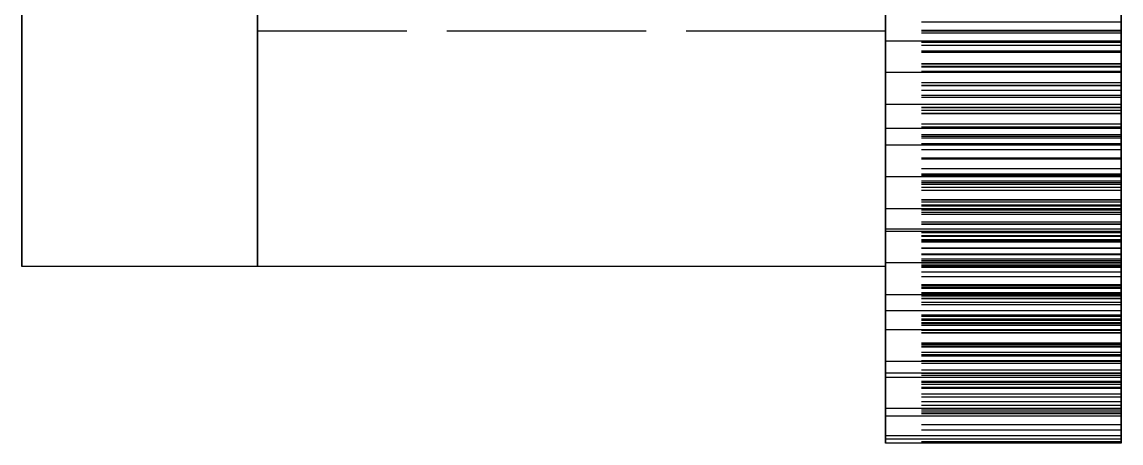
# Model space of a CAD drawing. Header units: millimetres. Extents: x -13 to 234, y -140 to 87.
# Drawn here: x 95.25 to 102.25, y -73.15 to -70.47 of the extents above; entities that cross this region are included whole.
import ezdxf

# ---------------------------------------------------------------- set-up
doc = ezdxf.new("R2010")
doc.units = ezdxf.units.MM
doc.linetypes.add('DASHED', pattern=[1.524, 1.27, -0.254])
doc.layers.add('HIDDEN', color=8, linetype='DASHED')
doc.layers.add('VISIBLE', color=7, linetype='CONTINUOUS')

msp = doc.modelspace()

# ---------------------------------------------------------------- linework, layer by layer
at = {"layer": 'HIDDEN'}
for points in [[(95.25, -58.66786), (95.25, -59.275), (95.25, -59.88214), (95.25, -60.48929), (95.25, -61.09643), (95.25, -61.70357), (95.25, -62.31071), (95.25, -62.91786), (95.25, -63.525), (95.25, -64.13214), (95.25, -64.73929), (95.25, -65.34643), (95.25, -65.95357), (95.25, -66.56071), (95.25, -67.16786), (95.25, -67.775), (95.25, -68.38214), (95.25, -68.98929), (95.25, -69.59643), (95.25, -70.20357), (95.25, -70.81071), (95.25, -71.41786), (95.25, -72.025)], [(96.75, -58.66786), (96.75, -59.275), (96.75, -59.88214), (96.75, -60.48929), (96.75, -61.09643), (96.75, -61.70357), (96.75, -62.31071), (96.75, -62.91786), (96.75, -63.525), (96.75, -64.13214), (96.75, -64.73929), (96.75, -65.34643), (96.75, -65.95357), (96.75, -66.56071), (96.75, -67.16786), (96.75, -67.775), (96.75, -68.38214), (96.75, -68.98929), (96.75, -69.59643), (96.75, -70.20357), (96.75, -70.81071), (96.75, -71.41786), (96.75, -72.025)], [(96.75, -58.66786), (96.75, -59.275), (96.75, -59.88214), (96.75, -60.48929), (96.75, -61.09643), (96.75, -61.70357), (96.75, -62.31071), (96.75, -62.91786), (96.75, -63.525), (96.75, -64.13214), (96.75, -64.73929), (96.75, -65.34643), (96.75, -65.95357), (96.75, -66.56071), (96.75, -67.16786), (96.75, -67.775), (96.75, -68.38214), (96.75, -68.98929), (96.75, -69.59643), (96.75, -70.20357), (96.75, -70.81071), (96.75, -71.41786), (96.75, -72.025)], [(100.75, -58.66786), (100.75, -59.275), (100.75, -59.88214), (100.75, -60.48929), (100.75, -61.09643), (100.75, -61.70357), (100.75, -62.31071), (100.75, -62.91786), (100.75, -63.525), (100.75, -64.13214), (100.75, -64.73929), (100.75, -65.34643), (100.75, -65.95357), (100.75, -66.56071), (100.75, -67.16786), (100.75, -67.775), (100.75, -68.38214), (100.75, -68.98929), (100.75, -69.59643), (100.75, -70.20357), (100.75, -70.81071), (100.75, -71.41786), (100.75, -72.025)], [(100.75, -58.775), (100.75, -59.33452), (100.75, -59.89405), (100.75, -60.45357), (100.75, -61.0131), (100.75, -61.57262), (100.75, -62.13214), (100.75, -62.69167), (100.75, -63.25119), (100.75, -63.81071), (100.75, -64.37024), (100.75, -64.92976), (100.75, -65.48929), (100.75, -66.04881), (100.75, -66.60833), (100.75, -67.16786), (100.75, -67.72738), (100.75, -68.2869), (100.75, -68.84643), (100.75, -69.40595), (100.75, -69.96548), (100.75, -70.525)], [(102.25, -58.775), (102.25, -59.33452), (102.25, -59.89405), (102.25, -60.45357), (102.25, -61.0131), (102.25, -61.57262), (102.25, -62.13214), (102.25, -62.69167), (102.25, -63.25119), (102.25, -63.81071), (102.25, -64.37024), (102.25, -64.92976), (102.25, -65.48929), (102.25, -66.04881), (102.25, -66.60833), (102.25, -67.16786), (102.25, -67.72738), (102.25, -68.2869), (102.25, -68.84643), (102.25, -69.40595), (102.25, -69.96548), (102.25, -70.525)], [(100.75, -70.525), (100.75, -70.24524), (100.75, -69.96548), (100.75, -69.68571), (100.75, -69.40595), (100.75, -69.12619), (100.75, -68.84643), (100.75, -68.56667), (100.75, -68.2869), (100.75, -68.00714), (100.75, -67.72738), (100.75, -67.44762), (100.75, -67.16786), (100.75, -66.8881), (100.75, -66.60833), (100.75, -66.32857), (100.75, -66.04881), (100.75, -65.76905), (100.75, -65.48929), (100.75, -65.20952)], [(102.25, -70.525), (102.25, -70.24524), (102.25, -69.96548), (102.25, -69.68571), (102.25, -69.40595), (102.25, -69.12619), (102.25, -68.84643), (102.25, -68.56667), (102.25, -68.2869), (102.25, -68.00714), (102.25, -67.72738), (102.25, -67.44762), (102.25, -67.16786), (102.25, -66.8881), (102.25, -66.60833), (102.25, -66.32857), (102.25, -66.04881), (102.25, -65.76905), (102.25, -65.48929), (102.25, -65.20952)], [(96.75, -70.3357), (96.75, -70.5242)], [(96.75, -70.5242), (96.75, -70.3357)], [(100.75, -70.46762), (100.75, -70.2939)], [(100.75, -70.3357), (100.75, -70.5242)], [(100.75, -70.5242), (100.75, -70.3357)], [(100.75, -70.34413), (100.75, -70.53811)], [(102.25, -70.46762), (102.25, -70.2939)], [(102.25, -70.34413), (102.25, -70.53811)], [(100.75, -70.52143), (100.75, -70.38691)], [(100.75, -70.41316), (100.75, -70.61563)], [(102.25, -70.52143), (102.25, -70.38691)], [(102.25, -70.41316), (102.25, -70.61563)], [(100.75, -70.44331), (100.75, -70.5895)], [(100.75, -72.025), (100.75, -71.89476), (100.75, -71.76453), (100.75, -71.63429), (100.75, -71.50405), (100.75, -71.37382), (100.75, -71.24358), (100.75, -71.11334), (100.75, -70.98311), (100.75, -70.85287), (100.75, -70.72263), (100.75, -70.59239), (100.75, -70.46216)], [(100.75, -70.6598), (100.75, -70.46762)], [(102.25, -70.46762), (100.75, -70.46762)], [(102.25, -70.44331), (102.25, -70.5895)], [(102.25, -70.6598), (102.25, -70.46762)], [(100.75, -70.5242), (96.75, -70.5242)], [(100.75, -70.5242), (96.75, -70.5242)], [(100.75, -70.65295), (100.75, -70.52143)], [(102.25, -70.52143), (100.75, -70.52143)], [(102.25, -70.525), (100.75, -70.525)], [(100.75, -70.53811), (100.75, -70.7348)], [(102.25, -70.53811), (100.75, -70.53811)], [(102.25, -70.65295), (102.25, -70.52143)], [(102.25, -70.53811), (102.25, -70.7348)], [(100.75, -70.5895), (100.75, -70.73267)], [(102.25, -70.5895), (100.75, -70.5895)], [(100.75, -70.59625), (100.75, -70.75426)], [(100.75, -70.75047), (100.75, -70.59625)], [(102.25, -70.59625), (100.75, -70.59625)], [(100.75, -70.61563), (100.75, -70.78155)], [(102.25, -70.61563), (100.75, -70.61563)], [(102.25, -70.5895), (102.25, -70.73267)], [(102.25, -70.59625), (102.25, -70.75426)], [(102.25, -70.75047), (102.25, -70.59625)], [(102.25, -70.61563), (102.25, -70.78155)], [(100.75, -70.78155), (100.75, -70.65295)], [(102.25, -70.65295), (100.75, -70.65295)], [(100.75, -70.85476), (100.75, -70.6598)], [(102.25, -70.6598), (100.75, -70.6598)], [(102.25, -70.78155), (102.25, -70.65295)], [(102.25, -70.85476), (102.25, -70.6598)], [(100.75, -70.73267), (100.75, -70.87295)], [(102.25, -70.73267), (100.75, -70.73267)], [(100.75, -70.7348), (100.75, -70.93397)], [(102.25, -70.7348), (100.75, -70.7348)], [(100.75, -70.90174), (100.75, -70.75047)], [(102.25, -70.75047), (100.75, -70.75047)], [(100.75, -70.75426), (100.75, -70.94739)], [(102.25, -70.75426), (100.75, -70.75426)], [(102.25, -70.73267), (102.25, -70.87295)], [(102.25, -70.7348), (102.25, -70.93397)], [(102.25, -70.90174), (102.25, -70.75047)], [(102.25, -70.75426), (102.25, -70.94739)], [(102.25, -70.78155), (100.75, -70.78155)], [(100.75, -71.05218), (100.75, -70.85476)], [(102.25, -70.85476), (100.75, -70.85476)], [(100.75, -70.87062), (100.75, -71.02941)], [(100.75, -71.01268), (100.75, -70.87062)], [(102.25, -70.87062), (100.75, -70.87062)], [(100.75, -70.87295), (100.75, -71.01046)], [(102.25, -70.87295), (100.75, -70.87295)], [(100.75, -71.05023), (100.75, -70.90174)], [(102.25, -70.90174), (100.75, -70.90174)], [(102.25, -71.05218), (102.25, -70.85476)], [(102.25, -70.87062), (102.25, -71.02941)], [(102.25, -71.01268), (102.25, -70.87062)], [(102.25, -70.87295), (102.25, -71.01046)], [(102.25, -71.05023), (102.25, -70.90174)], [(100.75, -70.93397), (100.75, -71.13541)], [(102.25, -70.93397), (100.75, -70.93397)], [(100.75, -70.94739), (100.75, -71.14302)], [(102.25, -70.94739), (100.75, -70.94739)], [(102.25, -70.93397), (102.25, -71.13541)], [(102.25, -70.94739), (102.25, -71.14302)], [(100.75, -71.01046), (100.75, -71.14523)], [(102.25, -71.01046), (100.75, -71.01046)], [(100.75, -71.20645), (100.75, -71.01268)], [(102.25, -71.01268), (100.75, -71.01268)], [(100.75, -71.02941), (100.75, -71.18551)], [(102.25, -71.02941), (100.75, -71.02941)], [(102.25, -71.01046), (102.25, -71.14523)], [(102.25, -71.20645), (102.25, -71.01268)], [(102.25, -71.02941), (102.25, -71.18551)], [(100.75, -71.19606), (100.75, -71.05023)], [(102.25, -71.05023), (100.75, -71.05023)], [(100.75, -71.14523), (100.75, -71.05218)], [(102.25, -71.05218), (100.75, -71.05218)], [(100.75, -71.11657), (100.75, -71.24245)], [(100.75, -71.27968), (100.75, -71.11657)], [(102.25, -71.11657), (100.75, -71.11657)], [(102.25, -71.19606), (102.25, -71.05023)], [(102.25, -71.14523), (102.25, -71.05218)], [(102.25, -71.11657), (102.25, -71.24245)], [(102.25, -71.27968), (102.25, -71.11657)], [(100.75, -71.13541), (100.75, -71.33896)], [(102.25, -71.13541), (100.75, -71.13541)], [(100.75, -71.14302), (100.75, -71.34085)], [(102.25, -71.14302), (100.75, -71.14302)], [(100.75, -71.18551), (100.75, -71.33909)], [(102.25, -71.18551), (100.75, -71.18551)], [(102.25, -71.13541), (102.25, -71.33896)], [(102.25, -71.14302), (102.25, -71.34085)], [(102.25, -71.18551), (102.25, -71.33909)], [(100.75, -71.33932), (100.75, -71.19606)], [(102.25, -71.19606), (100.75, -71.19606)], [(100.75, -71.40243), (100.75, -71.20645)], [(102.25, -71.20645), (100.75, -71.20645)], [(100.75, -71.24245), (100.75, -71.43655)], [(102.25, -71.24245), (100.75, -71.24245)], [(102.25, -71.33932), (102.25, -71.19606)], [(102.25, -71.40243), (102.25, -71.20645)], [(102.25, -71.24245), (102.25, -71.43655)], [(100.75, -71.44038), (100.75, -71.27968)], [(102.25, -71.27968), (100.75, -71.27968)], [(102.25, -71.44038), (102.25, -71.27968)], [(100.75, -71.33372), (100.75, -71.50089)], [(100.75, -71.44322), (100.75, -71.33372)], [(102.25, -71.33372), (100.75, -71.33372)], [(100.75, -71.33896), (100.75, -71.48006)], [(102.25, -71.33896), (100.75, -71.33896)], [(100.75, -71.33909), (100.75, -71.49024)], [(102.25, -71.33909), (100.75, -71.33909)], [(100.75, -71.48006), (100.75, -71.33932)], [(102.25, -71.33932), (100.75, -71.33932)], [(100.75, -71.34085), (100.75, -71.5407)], [(102.25, -71.34085), (100.75, -71.34085)], [(102.25, -71.33372), (102.25, -71.50089)], [(102.25, -71.44322), (102.25, -71.33372)], [(102.25, -71.33896), (102.25, -71.48006)], [(102.25, -71.33909), (102.25, -71.49024)], [(102.25, -71.48006), (102.25, -71.33932)], [(102.25, -71.34085), (102.25, -71.5407)], [(100.75, -71.60037), (100.75, -71.40243)], [(102.25, -71.40243), (100.75, -71.40243)], [(100.75, -71.43655), (100.75, -71.63259)], [(102.25, -71.43655), (100.75, -71.43655)], [(100.75, -71.5988), (100.75, -71.44038)], [(102.25, -71.44038), (100.75, -71.44038)], [(100.75, -71.63735), (100.75, -71.44322)], [(102.25, -71.44322), (100.75, -71.44322)], [(102.25, -71.60037), (102.25, -71.40243)], [(102.25, -71.43655), (102.25, -71.63259)], [(102.25, -71.5988), (102.25, -71.44038)], [(102.25, -71.63735), (102.25, -71.44322)], [(102.25, -71.48006), (100.75, -71.48006)], [(100.75, -71.49024), (100.75, -71.63904)], [(102.25, -71.49024), (100.75, -71.49024)], [(100.75, -71.50089), (100.75, -71.66592)], [(102.25, -71.50089), (100.75, -71.50089)], [(100.75, -71.52173), (100.75, -71.61468)], [(100.75, -71.69269), (100.75, -71.52173)], [(102.25, -71.52173), (100.75, -71.52173)], [(102.25, -71.49024), (102.25, -71.63904)], [(102.25, -71.50089), (102.25, -71.66592)], [(102.25, -71.52173), (102.25, -71.61468)], [(102.25, -71.69269), (102.25, -71.52173)], [(100.75, -71.5407), (100.75, -71.74237)], [(102.25, -71.5407), (100.75, -71.5407)], [(100.75, -71.75503), (100.75, -71.5988)], [(102.25, -71.5988), (100.75, -71.5988)], [(100.75, -71.78552), (100.75, -71.60037)], [(102.25, -71.60037), (100.75, -71.60037)], [(102.25, -71.5407), (102.25, -71.74237)], [(102.25, -71.75503), (102.25, -71.5988)], [(102.25, -71.78552), (102.25, -71.60037)], [(100.75, -71.61468), (100.75, -71.80852)], [(102.25, -71.61468), (100.75, -71.61468)], [(100.75, -71.63259), (100.75, -71.83032)], [(102.25, -71.63259), (100.75, -71.63259)], [(100.75, -71.83312), (100.75, -71.63735)], [(102.25, -71.63735), (100.75, -71.63735)], [(100.75, -71.63904), (100.75, -71.78552)], [(102.25, -71.63904), (100.75, -71.63904)], [(100.75, -71.66592), (100.75, -71.82894)], [(102.25, -71.66592), (100.75, -71.66592)], [(102.25, -71.61468), (102.25, -71.80852)], [(102.25, -71.63259), (102.25, -71.83032)], [(102.25, -71.83312), (102.25, -71.63735)], [(102.25, -71.63904), (102.25, -71.78552)], [(102.25, -71.66592), (102.25, -71.82894)], [(100.75, -71.68028), (100.75, -71.85477)], [(100.75, -71.75654), (100.75, -71.68028)], [(102.25, -71.68028), (100.75, -71.68028)], [(100.75, -71.8618), (100.75, -71.69269)], [(102.25, -71.69269), (100.75, -71.69269)], [(100.75, -71.74237), (100.75, -71.94572)], [(102.25, -71.74237), (100.75, -71.74237)], [(102.25, -71.68028), (102.25, -71.85477)], [(102.25, -71.75654), (102.25, -71.68028)], [(102.25, -71.8618), (102.25, -71.69269)], [(102.25, -71.74237), (102.25, -71.94572)], [(100.75, -71.90912), (100.75, -71.75503)], [(102.25, -71.75503), (100.75, -71.75503)], [(100.75, -71.94979), (100.75, -71.75654)], [(102.25, -71.75654), (100.75, -71.75654)], [(100.75, -71.80852), (100.75, -72.00372)], [(102.25, -71.80852), (100.75, -71.80852)], [(100.75, -71.80915), (100.75, -71.86858)], [(100.75, -71.98688), (100.75, -71.80915)], [(102.25, -71.80915), (100.75, -71.80915)], [(102.25, -71.90912), (102.25, -71.75503)], [(102.25, -71.94979), (102.25, -71.75654)], [(102.25, -71.80852), (102.25, -72.00372)], [(102.25, -71.80915), (102.25, -71.86858)], [(102.25, -71.98688), (102.25, -71.80915)], [(100.75, -71.82894), (100.75, -71.99)], [(102.25, -71.82894), (100.75, -71.82894)], [(100.75, -71.83032), (100.75, -72.02957)], [(102.25, -71.83032), (100.75, -71.83032)], [(100.75, -72.03034), (100.75, -71.83312)], [(102.25, -71.83312), (100.75, -71.83312)], [(100.75, -71.85477), (100.75, -72.02769)], [(102.25, -71.85477), (100.75, -71.85477)], [(100.75, -72.02914), (100.75, -71.8618)], [(102.25, -71.8618), (100.75, -71.8618)], [(100.75, -71.86858), (100.75, -72.06094)], [(102.25, -71.86858), (100.75, -71.86858)], [(102.25, -71.82894), (102.25, -71.99)], [(102.25, -71.83032), (102.25, -72.02957)], [(102.25, -72.03034), (102.25, -71.83312)], [(102.25, -71.85477), (102.25, -72.02769)], [(102.25, -72.02914), (102.25, -71.8618)], [(102.25, -71.86858), (102.25, -72.06094)], [(100.75, -71.90811), (100.75, -72.08881)], [(100.75, -71.95063), (100.75, -71.90811)], [(102.25, -71.90811), (100.75, -71.90811)], [(100.75, -72.06111), (100.75, -71.90912)], [(102.25, -71.90912), (100.75, -71.90912)], [(100.75, -71.94572), (100.75, -72.06111)], [(102.25, -71.94572), (100.75, -71.94572)], [(100.75, -72.14412), (100.75, -71.94979)], [(102.25, -71.94979), (100.75, -71.94979)], [(100.75, -72.1418), (100.75, -71.95063)], [(102.25, -71.95063), (100.75, -71.95063)], [(102.25, -71.90811), (102.25, -72.08881)], [(102.25, -71.95063), (102.25, -71.90811)], [(102.25, -72.06111), (102.25, -71.90912)], [(102.25, -71.94572), (102.25, -72.06111)], [(102.25, -72.14412), (102.25, -71.94979)], [(102.25, -72.1418), (102.25, -71.95063)], [(100.75, -71.97702), (100.75, -72.00256)], [(100.75, -72.1604), (100.75, -71.97702)], [(102.25, -71.97702), (100.75, -71.97702)], [(100.75, -72.16333), (100.75, -71.98688)], [(102.25, -71.98688), (100.75, -71.98688)], [(100.75, -71.99), (100.75, -72.14914)], [(102.25, -71.99), (100.75, -71.99)], [(100.75, -72.00256), (100.75, -72.19222)], [(102.25, -72.00256), (100.75, -72.00256)], [(100.75, -72.00372), (100.75, -72.2001)], [(102.25, -72.00372), (100.75, -72.00372)], [(100.75, -72.01576), (100.75, -72.20153)], [(100.75, -72.02428), (100.75, -72.01576)], [(102.25, -72.01576), (100.75, -72.01576)], [(100.75, -72.21215), (100.75, -72.02428)], [(102.25, -72.02428), (100.75, -72.02428)], [(100.75, -72.02769), (100.75, -72.19911)], [(102.25, -72.02769), (100.75, -72.02769)], [(100.75, -72.19478), (100.75, -72.02914)], [(102.25, -72.02914), (100.75, -72.02914)], [(100.75, -72.02957), (100.75, -72.2302)], [(102.25, -72.02957), (100.75, -72.02957)], [(102.25, -71.97702), (102.25, -72.00256)], [(102.25, -72.1604), (102.25, -71.97702)], [(102.25, -72.16333), (102.25, -71.98688)], [(102.25, -71.99), (102.25, -72.14914)], [(102.25, -72.00256), (102.25, -72.19222)], [(102.25, -72.00372), (102.25, -72.2001)], [(102.25, -72.01576), (102.25, -72.20153)], [(102.25, -72.02428), (102.25, -72.01576)], [(102.25, -72.21215), (102.25, -72.02428)], [(102.25, -72.02769), (102.25, -72.19911)], [(102.25, -72.19478), (102.25, -72.02914)], [(102.25, -72.02957), (102.25, -72.2302)], [(100.75, -72.22882), (100.75, -72.03034)], [(102.25, -72.03034), (100.75, -72.03034)], [(100.75, -72.06094), (100.75, -72.25408)], [(102.25, -72.06094), (100.75, -72.06094)], [(102.25, -72.06111), (100.75, -72.06111)], [(100.75, -72.08881), (100.75, -72.26852)], [(102.25, -72.08881), (100.75, -72.08881)], [(102.25, -72.22882), (102.25, -72.03034)], [(102.25, -72.06094), (102.25, -72.25408)], [(102.25, -72.08881), (102.25, -72.26852)], [(100.75, -72.33344), (100.75, -72.1418)], [(102.25, -72.1418), (100.75, -72.1418)], [(100.75, -72.33935), (100.75, -72.14412)], [(102.25, -72.14412), (100.75, -72.14412)], [(100.75, -72.14914), (100.75, -72.3064)], [(102.25, -72.14914), (100.75, -72.14914)], [(100.75, -72.34308), (100.75, -72.1604)], [(102.25, -72.1604), (100.75, -72.1604)], [(100.75, -72.33855), (100.75, -72.16333)], [(102.25, -72.16333), (100.75, -72.16333)], [(102.25, -72.33344), (102.25, -72.1418)], [(102.25, -72.33935), (102.25, -72.14412)], [(102.25, -72.14914), (102.25, -72.3064)], [(102.25, -72.34308), (102.25, -72.1604)], [(102.25, -72.33855), (102.25, -72.16333)], [(100.75, -72.19222), (100.75, -72.38208)], [(102.25, -72.19222), (100.75, -72.19222)], [(100.75, -72.35873), (100.75, -72.19478)], [(102.25, -72.19478), (100.75, -72.19478)], [(100.75, -72.19911), (100.75, -72.36906)], [(102.25, -72.19911), (100.75, -72.19911)], [(100.75, -72.2001), (100.75, -72.39751)], [(102.25, -72.2001), (100.75, -72.2001)], [(100.75, -72.20153), (100.75, -72.3869)], [(102.25, -72.20153), (100.75, -72.20153)], [(100.75, -72.39991), (100.75, -72.21215)], [(102.25, -72.21215), (100.75, -72.21215)], [(100.75, -72.3064), (100.75, -72.22882)], [(102.25, -72.22882), (100.75, -72.22882)], [(100.75, -72.2302), (100.75, -72.43207)], [(102.25, -72.2302), (100.75, -72.2302)], [(102.25, -72.19222), (102.25, -72.38208)], [(102.25, -72.35873), (102.25, -72.19478)], [(102.25, -72.19911), (102.25, -72.36906)], [(102.25, -72.2001), (102.25, -72.39751)], [(102.25, -72.20153), (102.25, -72.3869)], [(102.25, -72.39991), (102.25, -72.21215)], [(102.25, -72.3064), (102.25, -72.22882)], [(102.25, -72.2302), (102.25, -72.43207)], [(100.75, -72.25408), (100.75, -72.44786)], [(102.25, -72.25408), (100.75, -72.25408)], [(100.75, -72.26852), (100.75, -72.44726)], [(102.25, -72.26852), (100.75, -72.26852)], [(102.25, -72.25408), (102.25, -72.44786)], [(102.25, -72.26852), (102.25, -72.44726)], [(100.75, -72.52546), (100.75, -72.33344)], [(102.25, -72.33344), (100.75, -72.33344)], [(100.75, -72.51255), (100.75, -72.33855)], [(102.25, -72.33855), (100.75, -72.33855)], [(100.75, -72.53536), (100.75, -72.33935)], [(102.25, -72.33935), (100.75, -72.33935)], [(100.75, -72.52506), (100.75, -72.34308)], [(102.25, -72.34308), (100.75, -72.34308)], [(100.75, -72.52101), (100.75, -72.35873)], [(102.25, -72.35873), (100.75, -72.35873)], [(100.75, -72.36906), (100.75, -72.53755)], [(102.25, -72.36906), (100.75, -72.36906)], [(102.25, -72.52546), (102.25, -72.33344)], [(102.25, -72.51255), (102.25, -72.33855)], [(102.25, -72.53536), (102.25, -72.33935)], [(102.25, -72.52506), (102.25, -72.34308)], [(102.25, -72.52101), (102.25, -72.35873)], [(102.25, -72.36906), (102.25, -72.53755)], [(100.75, -72.38208), (100.75, -72.57203)], [(102.25, -72.38208), (100.75, -72.38208)], [(100.75, -72.3869), (100.75, -72.57183)], [(102.25, -72.3869), (100.75, -72.3869)], [(100.75, -72.39751), (100.75, -72.59582)], [(102.25, -72.39751), (100.75, -72.39751)], [(100.75, -72.5875), (100.75, -72.39991)], [(102.25, -72.39991), (100.75, -72.39991)], [(100.75, -72.43207), (100.75, -72.52101)], [(102.25, -72.43207), (100.75, -72.43207)], [(100.75, -72.44726), (100.75, -72.62503)], [(102.25, -72.44726), (100.75, -72.44726)], [(100.75, -72.44786), (100.75, -72.64217)], [(102.25, -72.44786), (100.75, -72.44786)], [(102.25, -72.38208), (102.25, -72.57203)], [(102.25, -72.3869), (102.25, -72.57183)], [(102.25, -72.39751), (102.25, -72.59582)], [(102.25, -72.5875), (102.25, -72.39991)], [(102.25, -72.43207), (102.25, -72.52101)], [(102.25, -72.44726), (102.25, -72.62503)], [(102.25, -72.44786), (102.25, -72.64217)], [(100.75, -72.68532), (100.75, -72.51255)], [(102.25, -72.51255), (100.75, -72.51255)], [(102.25, -72.68532), (102.25, -72.51255)], [(102.25, -72.52101), (100.75, -72.52101)], [(100.75, -72.70632), (100.75, -72.52506)], [(102.25, -72.52506), (100.75, -72.52506)], [(100.75, -72.71776), (100.75, -72.52546)], [(102.25, -72.52546), (100.75, -72.52546)], [(100.75, -72.70459), (100.75, -72.53536)], [(102.25, -72.53536), (100.75, -72.53536)], [(100.75, -72.53755), (100.75, -72.70459)], [(102.25, -72.53755), (100.75, -72.53755)], [(100.75, -72.57183), (100.75, -72.75629)], [(102.25, -72.57183), (100.75, -72.57183)], [(100.75, -72.57203), (100.75, -72.76202)], [(102.25, -72.57203), (100.75, -72.57203)], [(100.75, -72.77487), (100.75, -72.5875)], [(102.25, -72.5875), (100.75, -72.5875)], [(102.25, -72.70632), (102.25, -72.52506)], [(102.25, -72.71776), (102.25, -72.52546)], [(102.25, -72.70459), (102.25, -72.53536)], [(102.25, -72.53755), (102.25, -72.70459)], [(102.25, -72.57183), (102.25, -72.75629)], [(102.25, -72.57203), (102.25, -72.76202)], [(102.25, -72.77487), (102.25, -72.5875)], [(100.75, -72.59582), (100.75, -72.79492)], [(102.25, -72.59582), (100.75, -72.59582)], [(100.75, -72.62503), (100.75, -72.80181)], [(102.25, -72.62503), (100.75, -72.62503)], [(100.75, -72.64217), (100.75, -72.83691)], [(102.25, -72.64217), (100.75, -72.64217)], [(102.25, -72.59582), (102.25, -72.79492)], [(102.25, -72.62503), (102.25, -72.80181)], [(102.25, -72.64217), (102.25, -72.83691)], [(100.75, -72.85686), (100.75, -72.68532)], [(102.25, -72.68532), (100.75, -72.68532)], [(100.75, -72.88682), (100.75, -72.70632)], [(102.25, -72.70632), (100.75, -72.70632)], [(100.75, -72.91026), (100.75, -72.71776)], [(102.25, -72.71776), (100.75, -72.71776)], [(102.25, -72.85686), (102.25, -72.68532)], [(102.25, -72.88682), (102.25, -72.70632)], [(102.25, -72.91026), (102.25, -72.71776)], [(100.75, -72.75629), (100.75, -72.94023)], [(102.25, -72.75629), (100.75, -72.75629)], [(100.75, -72.76202), (100.75, -72.95196)], [(102.25, -72.76202), (100.75, -72.76202)], [(100.75, -72.96196), (100.75, -72.77487)], [(102.25, -72.77487), (100.75, -72.77487)], [(100.75, -72.79492), (100.75, -72.85686)], [(102.25, -72.79492), (100.75, -72.79492)], [(102.25, -72.75629), (102.25, -72.94023)], [(102.25, -72.76202), (102.25, -72.95196)], [(102.25, -72.96196), (102.25, -72.77487)], [(102.25, -72.79492), (102.25, -72.85686)], [(100.75, -72.80181), (100.75, -72.97757)], [(102.25, -72.80181), (100.75, -72.80181)], [(100.75, -72.83691), (100.75, -73.032)], [(102.25, -72.83691), (100.75, -72.83691)], [(102.25, -72.85686), (100.75, -72.85686)], [(102.25, -72.80181), (102.25, -72.97757)], [(102.25, -72.83691), (102.25, -73.032)], [(100.75, -73.06653), (100.75, -72.88682)], [(102.25, -72.88682), (100.75, -72.88682)], [(100.75, -72.97757), (100.75, -72.91026)], [(102.25, -72.91026), (100.75, -72.91026)], [(102.25, -73.06653), (102.25, -72.88682)], [(102.25, -72.97757), (102.25, -72.91026)], [(100.75, -72.94023), (100.75, -73.12361)], [(102.25, -72.94023), (100.75, -72.94023)], [(100.75, -72.95196), (100.75, -73.14179)], [(102.25, -72.95196), (100.75, -72.95196)], [(100.75, -73.12361), (100.75, -72.96196)], [(102.25, -72.96196), (100.75, -72.96196)], [(102.25, -72.94023), (102.25, -73.12361)], [(102.25, -72.95196), (102.25, -73.14179)], [(102.25, -73.12361), (102.25, -72.96196)], [(100.75, -73.032), (100.75, -73.06653)], [(102.25, -73.032), (100.75, -73.032)], [(102.25, -73.06653), (100.75, -73.06653)], [(102.25, -73.032), (102.25, -73.06653)], [(100.75, -73.14179), (100.75, -73.14871)], [(102.25, -73.14179), (100.75, -73.14179)], [(102.25, -73.14179), (102.25, -73.14871)]]:
    msp.add_lwpolyline(points, dxfattribs=at)
at = {"layer": 'VISIBLE'}
for points in [[(95.25, -72.025), (95.25, -71.72143), (95.25, -71.41786), (95.25, -71.11429), (95.25, -70.81071), (95.25, -70.50714), (95.25, -70.20357), (95.25, -69.9), (95.25, -69.59643), (95.25, -69.29286), (95.25, -68.98929), (95.25, -68.68571), (95.25, -68.38214), (95.25, -68.07857), (95.25, -67.775), (95.25, -67.47143), (95.25, -67.16786), (95.25, -66.86429), (95.25, -66.56071), (95.25, -66.25714), (95.25, -65.95357), (95.25, -65.65), (95.25, -65.34643), (95.25, -65.04286)], [(96.75, -72.025), (96.75, -71.72143), (96.75, -71.41786), (96.75, -71.11429), (96.75, -70.81071), (96.75, -70.50714), (96.75, -70.20357), (96.75, -69.9), (96.75, -69.59643), (96.75, -69.29286), (96.75, -68.98929), (96.75, -68.68571), (96.75, -68.38214), (96.75, -68.07857), (96.75, -67.775), (96.75, -67.47143), (96.75, -67.16786), (96.75, -66.86429), (96.75, -66.56071), (96.75, -66.25714), (96.75, -65.95357), (96.75, -65.65), (96.75, -65.34643), (96.75, -65.04286)], [(96.75, -72.025), (96.75, -71.72143), (96.75, -71.41786), (96.75, -71.11429), (96.75, -70.81071), (96.75, -70.50714), (96.75, -70.20357), (96.75, -69.9), (96.75, -69.59643), (96.75, -69.29286), (96.75, -68.98929), (96.75, -68.68571), (96.75, -68.38214), (96.75, -68.07857), (96.75, -67.775), (96.75, -67.47143), (96.75, -67.16786), (96.75, -66.86429), (96.75, -66.56071), (96.75, -66.25714), (96.75, -65.95357), (96.75, -65.65), (96.75, -65.34643), (96.75, -65.04286)], [(100.75, -70.58758), (100.75, -70.3896)], [(102.25, -70.58758), (102.25, -70.3896)], [(100.75, -70.78843), (100.75, -70.58758)], [(102.25, -70.58758), (100.75, -70.58758)], [(102.25, -70.78843), (102.25, -70.58758)], [(100.75, -70.9916), (100.75, -70.78843)], [(102.25, -70.78843), (100.75, -70.78843)], [(102.25, -70.9916), (102.25, -70.78843)], [(100.75, -71.14523), (100.75, -70.9916)], [(102.25, -70.9916), (100.75, -70.9916)], [(102.25, -71.14523), (102.25, -70.9916)], [(100.75, -71.25184), (100.75, -71.14523)], [(102.25, -71.14523), (100.75, -71.14523)], [(102.25, -71.25184), (102.25, -71.14523)], [(100.75, -71.45356), (100.75, -71.25184)], [(102.25, -71.25184), (100.75, -71.25184)], [(102.25, -71.45356), (102.25, -71.25184)], [(100.75, -71.65717), (100.75, -71.45356)], [(102.25, -71.45356), (100.75, -71.45356)], [(102.25, -71.65717), (102.25, -71.45356)], [(100.75, -71.78552), (100.75, -71.65717)], [(102.25, -71.65717), (100.75, -71.65717)], [(102.25, -71.78552), (102.25, -71.65717)], [(100.75, -71.80008), (100.75, -71.78552)], [(102.25, -71.78552), (100.75, -71.78552)], [(100.75, -72.00138), (100.75, -71.80008)], [(102.25, -71.80008), (100.75, -71.80008)], [(102.25, -71.80008), (102.25, -71.78552)], [(102.25, -72.00138), (102.25, -71.80008)], [(96.75, -72.025), (95.25, -72.025)], [(100.75, -72.025), (96.75, -72.025)], [(100.75, -72.20416), (100.75, -72.00138)], [(102.25, -72.00138), (100.75, -72.00138)], [(102.25, -72.20416), (102.25, -72.00138)], [(100.75, -72.3064), (100.75, -72.20416)], [(102.25, -72.20416), (100.75, -72.20416)], [(102.25, -72.3064), (102.25, -72.20416)], [(100.75, -72.42845), (100.75, -72.3064)], [(102.25, -72.3064), (100.75, -72.3064)], [(102.25, -72.42845), (102.25, -72.3064)], [(100.75, -72.62909), (100.75, -72.42845)], [(102.25, -72.42845), (100.75, -72.42845)], [(102.25, -72.62909), (102.25, -72.42845)], [(100.75, -72.70459), (100.75, -72.62909)], [(102.25, -72.62909), (100.75, -72.62909)], [(102.25, -72.70459), (102.25, -72.62909)], [(100.75, -72.73204), (100.75, -72.70459)], [(102.25, -72.70459), (100.75, -72.70459)], [(102.25, -72.73204), (102.25, -72.70459)], [(100.75, -72.9293), (100.75, -72.73204)], [(102.25, -72.73204), (100.75, -72.73204)], [(102.25, -72.9293), (102.25, -72.73204)], [(100.75, -72.97757), (100.75, -72.9293)], [(102.25, -72.9293), (100.75, -72.9293)], [(102.25, -72.97757), (102.25, -72.9293)], [(100.75, -73.10287), (100.75, -72.97757)], [(102.25, -72.97757), (100.75, -72.97757)], [(102.25, -73.10287), (102.25, -72.97757)], [(100.75, -73.12361), (100.75, -73.10287)], [(102.25, -73.10287), (100.75, -73.10287)], [(100.75, -73.14871), (100.75, -73.12361)], [(102.25, -73.12361), (100.75, -73.12361)], [(102.25, -73.14871), (100.75, -73.14871)], [(102.25, -73.12361), (102.25, -73.10287)], [(102.25, -73.14871), (102.25, -73.12361)]]:
    msp.add_lwpolyline(points, dxfattribs=at)

doc.saveas('drawing.dxf')
